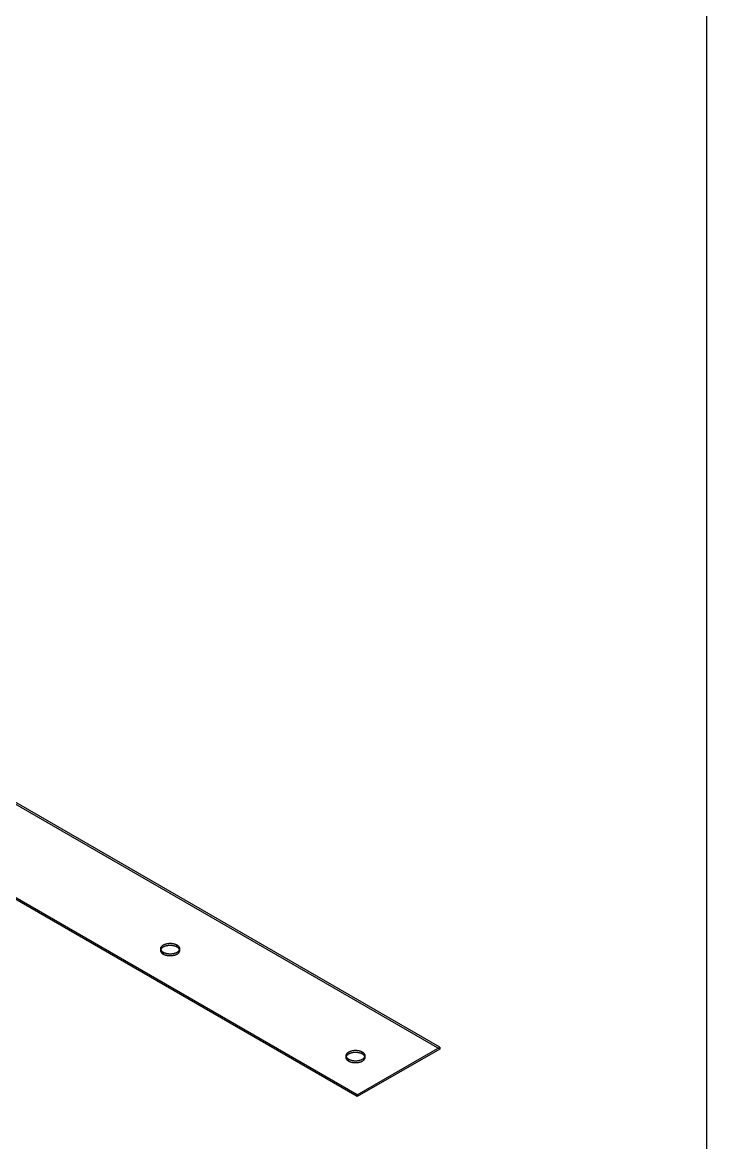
# Model space of a CAD drawing. Header units: inches. Extents: x 5 to 369, y 5 to 237.
# Drawn here: x 334.3 to 368.8, y 119.5 to 176 of the extents above; entities that cross this region are included whole.
import ezdxf

# ---------------------------------------------------------------- set-up
doc = ezdxf.new("R2010")
doc.units = ezdxf.units.IN
doc.header["$MEASUREMENT"] = 0

msp = doc.modelspace()

# ---------------------------------------------------------------- linework, layer by layer
at = {"layer": 'OUTLINE'}
for p, q in [((368.806, 236.806), (368.806, 5.194)), ((355.361, 124.299), (316.421, 146.782)), ((355.361, 124.203), (316.421, 146.686)), ((351.201, 121.897), (316.421, 141.978)), ((351.201, 121.801), (316.421, 141.882)), ((341.312, 129.299), (341.316, 129.313)), ((341.316, 129.313), (341.321, 129.326)), ((341.321, 129.326), (341.328, 129.338)), ((341.328, 129.338), (341.335, 129.351)), ((341.335, 129.351), (341.343, 129.364)), ((341.343, 129.364), (341.352, 129.376)), ((341.352, 129.376), (341.363, 129.388)), ((341.363, 129.388), (341.374, 129.399)), ((341.374, 129.399), (341.387, 129.41)), ((341.374, 129.303), (341.387, 129.314)), ((341.387, 129.41), (341.4, 129.421)), ((341.387, 129.314), (341.4, 129.325)), ((341.4, 129.421), (341.414, 129.432)), ((341.4, 129.325), (341.414, 129.336)), ((341.414, 129.432), (341.429, 129.442)), ((341.414, 129.336), (341.429, 129.346)), ((341.429, 129.442), (341.445, 129.452)), ((341.429, 129.346), (341.445, 129.356)), ((341.445, 129.452), (341.462, 129.461)), ((341.445, 129.356), (341.462, 129.365)), ((341.462, 129.461), (341.479, 129.47)), ((341.462, 129.365), (341.479, 129.374)), ((341.479, 129.47), (341.498, 129.478)), ((341.479, 129.374), (341.498, 129.382)), ((341.498, 129.478), (341.516, 129.485)), ((341.498, 129.382), (341.516, 129.389)), ((341.516, 129.485), (341.536, 129.493)), ((341.516, 129.389), (341.536, 129.397)), ((341.536, 129.493), (341.556, 129.499)), ((341.536, 129.397), (341.556, 129.403)), ((341.556, 129.499), (341.577, 129.505)), ((341.556, 129.403), (341.577, 129.409)), ((341.577, 129.505), (341.598, 129.511)), ((341.577, 129.409), (341.598, 129.415)), ((341.598, 129.511), (341.619, 129.515)), ((341.598, 129.415), (341.619, 129.419)), ((341.619, 129.515), (341.641, 129.52)), ((341.619, 129.419), (341.641, 129.423)), ((341.641, 129.52), (341.664, 129.523)), ((341.641, 129.423), (341.664, 129.427)), ((341.664, 129.523), (341.686, 129.526)), ((341.664, 129.427), (341.686, 129.43)), ((341.686, 129.526), (341.709, 129.528)), ((341.686, 129.43), (341.709, 129.432)), ((341.709, 129.528), (341.732, 129.53)), ((341.709, 129.432), (341.732, 129.434)), ((341.732, 129.53), (341.755, 129.531)), ((341.732, 129.434), (341.755, 129.435)), ((341.755, 129.531), (341.778, 129.531)), ((341.755, 129.435), (341.778, 129.435)), ((341.778, 129.531), (341.801, 129.531)), ((341.778, 129.435), (341.801, 129.435)), ((341.801, 129.531), (341.824, 129.53)), ((341.801, 129.435), (341.824, 129.434)), ((341.824, 129.53), (341.847, 129.528)), ((341.824, 129.434), (341.847, 129.432)), ((341.847, 129.528), (341.87, 129.526)), ((341.847, 129.432), (341.87, 129.43)), ((341.87, 129.526), (341.892, 129.523)), ((341.87, 129.43), (341.892, 129.427)), ((341.892, 129.523), (341.915, 129.52)), ((341.892, 129.427), (341.915, 129.423)), ((341.915, 129.52), (341.937, 129.515)), ((341.915, 129.423), (341.937, 129.419)), ((341.937, 129.515), (341.958, 129.511)), ((341.937, 129.419), (341.958, 129.415)), ((341.958, 129.511), (341.979, 129.505)), ((341.958, 129.415), (341.979, 129.409)), ((341.979, 129.505), (342, 129.499)), ((341.979, 129.409), (342, 129.403)), ((342, 129.499), (342.02, 129.493)), ((342, 129.403), (342.02, 129.397)), ((342.02, 129.493), (342.039, 129.485)), ((342.02, 129.397), (342.039, 129.389)), ((342.039, 129.485), (342.058, 129.478)), ((342.039, 129.389), (342.058, 129.382)), ((342.058, 129.478), (342.077, 129.47)), ((342.058, 129.382), (342.077, 129.374)), ((342.077, 129.47), (342.094, 129.461)), ((342.077, 129.374), (342.094, 129.365)), ((342.094, 129.461), (342.111, 129.452)), ((342.094, 129.365), (342.111, 129.356)), ((342.111, 129.356), (342.111, 129.452)), ((342.111, 129.452), (342.127, 129.442)), ((342.111, 129.356), (342.127, 129.346)), ((342.127, 129.442), (342.142, 129.432)), ((342.127, 129.346), (342.142, 129.336)), ((342.142, 129.432), (342.156, 129.421)), ((342.142, 129.336), (342.156, 129.325)), ((342.156, 129.421), (342.169, 129.41)), ((342.156, 129.325), (342.169, 129.314)), ((342.169, 129.41), (342.182, 129.399)), ((342.169, 129.314), (342.182, 129.303)), ((342.182, 129.399), (342.193, 129.388)), ((342.193, 129.388), (342.203, 129.376)), ((342.203, 129.376), (342.213, 129.364)), ((342.213, 129.364), (342.221, 129.351)), ((342.221, 129.351), (342.228, 129.338)), ((342.228, 129.338), (342.235, 129.326)), ((342.235, 129.326), (342.24, 129.313)), ((342.24, 129.313), (342.244, 129.299)), ((341.307, 129.26), (341.308, 129.273)), ((341.308, 129.246), (341.307, 129.26)), ((341.307, 129.163), (341.308, 129.177)), ((341.308, 129.15), (341.307, 129.163)), ((341.308, 129.273), (341.31, 129.286)), ((341.31, 129.233), (341.308, 129.246)), ((341.308, 129.177), (341.31, 129.19)), ((341.31, 129.137), (341.308, 129.15)), ((341.31, 129.286), (341.312, 129.299)), ((341.312, 129.22), (341.31, 129.233)), ((341.31, 129.19), (341.312, 129.203)), ((341.312, 129.124), (341.31, 129.137)), ((341.316, 129.207), (341.312, 129.22)), ((341.312, 129.203), (341.316, 129.216)), ((341.316, 129.11), (341.312, 129.124)), ((341.316, 129.216), (341.321, 129.229)), ((341.321, 129.193), (341.316, 129.207)), ((341.321, 129.097), (341.316, 129.11)), ((341.321, 129.229), (341.328, 129.242)), ((341.328, 129.181), (341.321, 129.193)), ((341.328, 129.085), (341.321, 129.097)), ((341.328, 129.242), (341.335, 129.255)), ((341.335, 129.168), (341.328, 129.181)), ((341.335, 129.072), (341.328, 129.085)), ((341.335, 129.255), (341.343, 129.267)), ((341.343, 129.156), (341.335, 129.168)), ((341.343, 129.059), (341.335, 129.072)), ((341.343, 129.267), (341.352, 129.28)), ((341.352, 129.143), (341.343, 129.156)), ((341.352, 129.047), (341.343, 129.059)), ((341.352, 129.28), (341.363, 129.292)), ((341.363, 129.131), (341.352, 129.143)), ((341.363, 129.035), (341.352, 129.047)), ((341.363, 129.292), (341.374, 129.303)), ((341.374, 129.12), (341.363, 129.131)), ((341.374, 129.024), (341.363, 129.035)), ((341.387, 129.109), (341.374, 129.12)), ((341.387, 129.012), (341.374, 129.024)), ((341.4, 129.098), (341.387, 129.109)), ((341.4, 129.002), (341.387, 129.012)), ((341.414, 129.087), (341.4, 129.098)), ((341.414, 128.991), (341.4, 129.002)), ((341.429, 129.077), (341.414, 129.087)), ((341.429, 128.981), (341.414, 128.991)), ((341.445, 129.067), (341.429, 129.077)), ((341.445, 128.971), (341.429, 128.981)), ((341.445, 128.971), (341.445, 129.067)), ((341.462, 129.058), (341.445, 129.067)), ((341.462, 128.962), (341.445, 128.971)), ((341.479, 129.049), (341.462, 129.058)), ((341.479, 128.953), (341.462, 128.962)), ((341.498, 129.041), (341.479, 129.049)), ((341.498, 128.945), (341.479, 128.953)), ((341.516, 129.034), (341.498, 129.041)), ((341.516, 128.937), (341.498, 128.945)), ((341.536, 129.026), (341.516, 129.034)), ((341.536, 128.93), (341.516, 128.937)), ((341.556, 129.02), (341.536, 129.026)), ((341.556, 128.924), (341.536, 128.93)), ((341.577, 129.014), (341.556, 129.02)), ((341.577, 128.918), (341.556, 128.924)), ((341.598, 129.008), (341.577, 129.014)), ((341.598, 128.912), (341.577, 128.918)), ((341.619, 129.004), (341.598, 129.008)), ((341.619, 128.908), (341.598, 128.912)), ((341.641, 128.999), (341.619, 129.004)), ((341.641, 128.903), (341.619, 128.908)), ((341.664, 128.996), (341.641, 128.999)), ((341.664, 128.9), (341.641, 128.903)), ((341.686, 128.993), (341.664, 128.996)), ((341.686, 128.897), (341.664, 128.9)), ((341.709, 128.991), (341.686, 128.993)), ((341.709, 128.895), (341.686, 128.897)), ((341.732, 128.989), (341.709, 128.991)), ((341.732, 128.893), (341.709, 128.895)), ((341.755, 128.988), (341.732, 128.989)), ((341.755, 128.892), (341.732, 128.893)), ((341.778, 128.988), (341.755, 128.988)), ((341.778, 128.892), (341.755, 128.892)), ((341.801, 128.988), (341.778, 128.988)), ((341.801, 128.892), (341.778, 128.892)), ((341.824, 128.989), (341.801, 128.988)), ((341.824, 128.893), (341.801, 128.892)), ((341.847, 128.991), (341.824, 128.989)), ((341.847, 128.895), (341.824, 128.893)), ((341.87, 128.993), (341.847, 128.991)), ((341.87, 128.897), (341.847, 128.895)), ((341.892, 128.996), (341.87, 128.993)), ((341.892, 128.9), (341.87, 128.897)), ((341.915, 128.999), (341.892, 128.996)), ((341.915, 128.903), (341.892, 128.9)), ((341.937, 129.004), (341.915, 128.999)), ((341.937, 128.908), (341.915, 128.903)), ((341.958, 129.008), (341.937, 129.004)), ((341.958, 128.912), (341.937, 128.908)), ((341.979, 129.014), (341.958, 129.008)), ((341.979, 128.918), (341.958, 128.912)), ((342, 129.02), (341.979, 129.014)), ((342, 128.924), (341.979, 128.918)), ((342.02, 129.026), (342, 129.02)), ((342.02, 128.93), (342, 128.924)), ((342.039, 129.034), (342.02, 129.026)), ((342.039, 128.937), (342.02, 128.93)), ((342.058, 129.041), (342.039, 129.034)), ((342.058, 128.945), (342.039, 128.937)), ((342.077, 129.049), (342.058, 129.041)), ((342.077, 128.953), (342.058, 128.945)), ((342.094, 129.058), (342.077, 129.049)), ((342.094, 128.962), (342.077, 128.953)), ((342.111, 129.067), (342.094, 129.058)), ((342.111, 128.971), (342.094, 128.962)), ((342.127, 129.077), (342.111, 129.067)), ((342.127, 128.981), (342.111, 128.971)), ((342.142, 129.087), (342.127, 129.077)), ((342.142, 128.991), (342.127, 128.981)), ((342.156, 129.098), (342.142, 129.087)), ((342.156, 129.002), (342.142, 128.991)), ((342.169, 129.109), (342.156, 129.098)), ((342.169, 129.012), (342.156, 129.002)), ((342.182, 129.12), (342.169, 129.109)), ((342.182, 129.024), (342.169, 129.012)), ((342.182, 129.303), (342.193, 129.292)), ((342.193, 129.131), (342.182, 129.12)), ((342.193, 129.035), (342.182, 129.024)), ((342.193, 129.292), (342.203, 129.28)), ((342.203, 129.143), (342.193, 129.131)), ((342.203, 129.047), (342.193, 129.035)), ((342.203, 129.28), (342.213, 129.267)), ((342.213, 129.156), (342.203, 129.143)), ((342.213, 129.059), (342.203, 129.047)), ((342.213, 129.267), (342.221, 129.255)), ((342.221, 129.168), (342.213, 129.156)), ((342.221, 129.072), (342.213, 129.059)), ((342.221, 129.255), (342.228, 129.242)), ((342.228, 129.181), (342.221, 129.168)), ((342.228, 129.085), (342.221, 129.072)), ((342.228, 129.242), (342.235, 129.229)), ((342.235, 129.193), (342.228, 129.181)), ((342.235, 129.097), (342.228, 129.085)), ((342.235, 129.229), (342.24, 129.216)), ((342.24, 129.207), (342.235, 129.193)), ((342.24, 129.11), (342.235, 129.097)), ((342.244, 129.22), (342.24, 129.207)), ((342.24, 129.216), (342.244, 129.203)), ((342.244, 129.124), (342.24, 129.11)), ((342.244, 129.299), (342.246, 129.286)), ((342.246, 129.233), (342.244, 129.22)), ((342.244, 129.203), (342.246, 129.19)), ((342.246, 129.137), (342.244, 129.124)), ((342.246, 129.286), (342.248, 129.273)), ((342.248, 129.246), (342.246, 129.233)), ((342.246, 129.19), (342.248, 129.177)), ((342.248, 129.15), (342.246, 129.137)), ((342.248, 129.273), (342.249, 129.26)), ((342.249, 129.26), (342.248, 129.246)), ((342.248, 129.177), (342.249, 129.163)), ((342.249, 129.163), (342.248, 129.15)), ((351.201, 121.897), (355.361, 124.299)), ((355.361, 124.299), (355.361, 124.203)), ((350.647, 123.867), (350.648, 123.88)), ((350.648, 123.854), (350.647, 123.867)), ((350.647, 123.771), (350.648, 123.784)), ((350.648, 123.758), (350.647, 123.771)), ((350.648, 123.88), (350.649, 123.894)), ((350.649, 123.84), (350.648, 123.854)), ((350.648, 123.784), (350.649, 123.798)), ((350.649, 123.744), (350.648, 123.758)), ((350.649, 123.894), (350.652, 123.907)), ((350.652, 123.827), (350.649, 123.84)), ((350.649, 123.798), (350.652, 123.811)), ((350.652, 123.731), (350.649, 123.744)), ((350.652, 123.907), (350.656, 123.92)), ((350.656, 123.814), (350.652, 123.827)), ((350.652, 123.811), (350.656, 123.824)), ((350.656, 123.718), (350.652, 123.731)), ((350.656, 123.92), (350.661, 123.933)), ((350.656, 123.824), (350.661, 123.837)), ((350.661, 123.801), (350.656, 123.814)), ((350.661, 123.705), (350.656, 123.718)), ((350.661, 123.933), (350.667, 123.946)), ((350.661, 123.837), (350.667, 123.85)), ((350.667, 123.788), (350.661, 123.801)), ((350.667, 123.692), (350.661, 123.705)), ((350.667, 123.946), (350.675, 123.959)), ((350.667, 123.85), (350.675, 123.863)), ((350.675, 123.776), (350.667, 123.788)), ((350.675, 123.679), (350.667, 123.692)), ((350.675, 123.959), (350.683, 123.971)), ((350.675, 123.863), (350.683, 123.875)), ((350.683, 123.763), (350.675, 123.776)), ((350.683, 123.667), (350.675, 123.679)), ((350.683, 123.971), (350.692, 123.983)), ((350.683, 123.875), (350.692, 123.887)), ((350.692, 123.751), (350.683, 123.763)), ((350.692, 123.655), (350.683, 123.667)), ((350.692, 123.983), (350.703, 123.995)), ((350.692, 123.887), (350.703, 123.899)), ((350.703, 123.739), (350.692, 123.751)), ((350.703, 123.995), (350.714, 124.007)), ((350.703, 123.899), (350.714, 123.911)), ((350.714, 123.727), (350.703, 123.739)), ((350.714, 124.007), (350.726, 124.018)), ((350.714, 123.911), (350.726, 123.922)), ((350.726, 123.716), (350.714, 123.727)), ((350.726, 124.018), (350.74, 124.029)), ((350.726, 123.922), (350.74, 123.933)), ((350.74, 123.705), (350.726, 123.716)), ((350.74, 124.029), (350.754, 124.039)), ((350.74, 123.933), (350.754, 123.943)), ((350.754, 123.695), (350.74, 123.705)), ((350.754, 124.039), (350.769, 124.05)), ((350.754, 123.943), (350.769, 123.953)), ((350.769, 123.685), (350.754, 123.695)), ((350.769, 124.05), (350.785, 124.059)), ((350.769, 123.953), (350.785, 123.963)), ((350.785, 123.675), (350.769, 123.685)), ((350.785, 124.059), (350.802, 124.068)), ((350.785, 123.963), (350.802, 123.972)), ((350.802, 123.666), (350.785, 123.675)), ((350.785, 123.579), (350.785, 123.675)), ((350.802, 124.068), (350.819, 124.077)), ((350.802, 123.972), (350.819, 123.981)), ((350.819, 123.657), (350.802, 123.666)), ((350.819, 124.077), (350.837, 124.085)), ((350.819, 123.981), (350.837, 123.989)), ((350.837, 124.085), (350.856, 124.093)), ((350.837, 123.989), (350.856, 123.997)), ((350.856, 124.093), (350.876, 124.1)), ((350.856, 123.997), (350.876, 124.004)), ((350.876, 124.1), (350.896, 124.107)), ((350.876, 124.004), (350.896, 124.011)), ((350.896, 124.107), (350.916, 124.113)), ((350.896, 124.011), (350.916, 124.017)), ((350.916, 124.113), (350.938, 124.118)), ((350.916, 124.017), (350.938, 124.022)), ((350.938, 124.118), (350.959, 124.123)), ((350.938, 124.022), (350.959, 124.027)), ((350.959, 124.123), (350.981, 124.127)), ((350.959, 124.027), (350.981, 124.031)), ((350.981, 124.127), (351.003, 124.131)), ((350.981, 124.031), (351.003, 124.035)), ((351.003, 124.131), (351.026, 124.134)), ((351.003, 124.035), (351.026, 124.038)), ((351.026, 124.134), (351.049, 124.136)), ((351.026, 124.038), (351.049, 124.04)), ((351.049, 124.136), (351.072, 124.138)), ((351.049, 124.04), (351.072, 124.041)), ((351.072, 124.138), (351.095, 124.139)), ((351.072, 124.041), (351.095, 124.042)), ((351.095, 124.139), (351.118, 124.139)), ((351.095, 124.042), (351.118, 124.043)), ((351.118, 124.139), (351.141, 124.139)), ((351.118, 124.043), (351.141, 124.042)), ((351.141, 124.139), (351.164, 124.138)), ((351.141, 124.042), (351.164, 124.041)), ((351.164, 124.138), (351.187, 124.136)), ((351.164, 124.041), (351.187, 124.04)), ((351.187, 124.136), (351.21, 124.134)), ((351.187, 124.04), (351.21, 124.038)), ((355.361, 124.203), (351.201, 121.801)), ((351.21, 124.134), (351.232, 124.131)), ((351.21, 124.038), (351.232, 124.035)), ((351.232, 124.131), (351.254, 124.127)), ((351.232, 124.035), (351.254, 124.031)), ((351.254, 124.127), (351.276, 124.123)), ((351.254, 124.031), (351.276, 124.027)), ((351.276, 124.123), (351.298, 124.118)), ((351.276, 124.027), (351.298, 124.022)), ((351.298, 124.118), (351.319, 124.113)), ((351.298, 124.022), (351.319, 124.017)), ((351.319, 124.113), (351.34, 124.107)), ((351.319, 124.017), (351.34, 124.011)), ((351.34, 124.107), (351.36, 124.1)), ((351.34, 124.011), (351.36, 124.004)), ((351.36, 124.1), (351.379, 124.093)), ((351.36, 124.004), (351.379, 123.997)), ((351.379, 124.093), (351.398, 124.085)), ((351.379, 123.997), (351.398, 123.989)), ((351.398, 124.085), (351.416, 124.077)), ((351.398, 123.989), (351.416, 123.981)), ((351.416, 124.077), (351.434, 124.068)), ((351.416, 123.981), (351.434, 123.972)), ((351.434, 123.666), (351.416, 123.657)), ((351.434, 124.068), (351.45, 124.059)), ((351.434, 123.972), (351.45, 123.963)), ((351.45, 123.675), (351.434, 123.666)), ((351.45, 124.059), (351.466, 124.05)), ((351.45, 123.963), (351.45, 124.059)), ((351.45, 123.963), (351.466, 123.953)), ((351.466, 123.685), (351.45, 123.675)), ((351.466, 124.05), (351.482, 124.039)), ((351.466, 123.953), (351.482, 123.943)), ((351.482, 123.695), (351.466, 123.685)), ((351.482, 124.039), (351.496, 124.029)), ((351.482, 123.943), (351.496, 123.933)), ((351.496, 123.705), (351.482, 123.695)), ((351.496, 124.029), (351.509, 124.018)), ((351.496, 123.933), (351.509, 123.922)), ((351.509, 123.716), (351.496, 123.705)), ((351.509, 124.018), (351.521, 124.007)), ((351.509, 123.922), (351.521, 123.911)), ((351.521, 123.727), (351.509, 123.716)), ((351.521, 124.007), (351.533, 123.995)), ((351.521, 123.911), (351.533, 123.899)), ((351.533, 123.739), (351.521, 123.727)), ((351.533, 123.995), (351.543, 123.983)), ((351.533, 123.899), (351.543, 123.887)), ((351.543, 123.751), (351.533, 123.739)), ((351.543, 123.983), (351.553, 123.971)), ((351.543, 123.887), (351.553, 123.875)), ((351.553, 123.763), (351.543, 123.751)), ((351.553, 123.667), (351.543, 123.655)), ((351.553, 123.971), (351.561, 123.959)), ((351.553, 123.875), (351.561, 123.863)), ((351.561, 123.776), (351.553, 123.763)), ((351.561, 123.679), (351.553, 123.667)), ((351.561, 123.959), (351.568, 123.946)), ((351.561, 123.863), (351.568, 123.85)), ((351.568, 123.788), (351.561, 123.776)), ((351.568, 123.692), (351.561, 123.679)), ((351.568, 123.946), (351.574, 123.933)), ((351.568, 123.85), (351.574, 123.837)), ((351.574, 123.801), (351.568, 123.788)), ((351.574, 123.705), (351.568, 123.692)), ((351.574, 123.933), (351.579, 123.92)), ((351.574, 123.837), (351.579, 123.824)), ((351.579, 123.814), (351.574, 123.801)), ((351.579, 123.718), (351.574, 123.705)), ((351.579, 123.92), (351.583, 123.907)), ((351.583, 123.827), (351.579, 123.814)), ((351.579, 123.824), (351.583, 123.811)), ((351.583, 123.731), (351.579, 123.718)), ((351.583, 123.907), (351.586, 123.894)), ((351.586, 123.84), (351.583, 123.827)), ((351.583, 123.811), (351.586, 123.798)), ((351.586, 123.744), (351.583, 123.731)), ((351.586, 123.894), (351.588, 123.88)), ((351.588, 123.854), (351.586, 123.84)), ((351.586, 123.798), (351.588, 123.784)), ((351.588, 123.758), (351.586, 123.744)), ((351.588, 123.88), (351.588, 123.867)), ((351.588, 123.867), (351.588, 123.854)), ((351.588, 123.784), (351.588, 123.771)), ((351.588, 123.771), (351.588, 123.758)), ((350.703, 123.643), (350.692, 123.655)), ((350.714, 123.631), (350.703, 123.643)), ((350.726, 123.62), (350.714, 123.631)), ((350.74, 123.609), (350.726, 123.62)), ((350.754, 123.599), (350.74, 123.609)), ((350.769, 123.588), (350.754, 123.599)), ((350.785, 123.579), (350.769, 123.588)), ((350.802, 123.57), (350.785, 123.579)), ((350.819, 123.561), (350.802, 123.57)), ((350.837, 123.649), (350.819, 123.657)), ((350.837, 123.553), (350.819, 123.561)), ((350.856, 123.641), (350.837, 123.649)), ((350.856, 123.545), (350.837, 123.553)), ((350.876, 123.634), (350.856, 123.641)), ((350.876, 123.538), (350.856, 123.545)), ((350.896, 123.627), (350.876, 123.634)), ((350.896, 123.531), (350.876, 123.538)), ((350.916, 123.621), (350.896, 123.627)), ((350.916, 123.525), (350.896, 123.531)), ((350.938, 123.616), (350.916, 123.621)), ((350.938, 123.52), (350.916, 123.525)), ((350.959, 123.611), (350.938, 123.616)), ((350.959, 123.515), (350.938, 123.52)), ((350.981, 123.607), (350.959, 123.611)), ((350.981, 123.511), (350.959, 123.515)), ((351.003, 123.603), (350.981, 123.607)), ((351.003, 123.507), (350.981, 123.511)), ((351.026, 123.601), (351.003, 123.603)), ((351.026, 123.504), (351.003, 123.507)), ((351.049, 123.598), (351.026, 123.601)), ((351.049, 123.502), (351.026, 123.504)), ((351.072, 123.597), (351.049, 123.598)), ((351.072, 123.501), (351.049, 123.502)), ((351.095, 123.596), (351.072, 123.597)), ((351.095, 123.5), (351.072, 123.501)), ((351.118, 123.595), (351.095, 123.596)), ((351.118, 123.499), (351.095, 123.5)), ((351.141, 123.596), (351.118, 123.595)), ((351.141, 123.5), (351.118, 123.499)), ((351.164, 123.597), (351.141, 123.596)), ((351.164, 123.501), (351.141, 123.5)), ((351.187, 123.598), (351.164, 123.597)), ((351.187, 123.502), (351.164, 123.501)), ((351.21, 123.601), (351.187, 123.598)), ((351.21, 123.504), (351.187, 123.502)), ((351.232, 123.603), (351.21, 123.601)), ((351.232, 123.507), (351.21, 123.504)), ((351.254, 123.607), (351.232, 123.603)), ((351.254, 123.511), (351.232, 123.507)), ((351.276, 123.611), (351.254, 123.607)), ((351.276, 123.515), (351.254, 123.511)), ((351.298, 123.616), (351.276, 123.611)), ((351.298, 123.52), (351.276, 123.515)), ((351.319, 123.621), (351.298, 123.616)), ((351.319, 123.525), (351.298, 123.52)), ((351.34, 123.627), (351.319, 123.621)), ((351.34, 123.531), (351.319, 123.525)), ((351.36, 123.634), (351.34, 123.627)), ((351.36, 123.538), (351.34, 123.531)), ((351.379, 123.641), (351.36, 123.634)), ((351.379, 123.545), (351.36, 123.538)), ((351.398, 123.649), (351.379, 123.641)), ((351.398, 123.553), (351.379, 123.545)), ((351.416, 123.657), (351.398, 123.649)), ((351.416, 123.561), (351.398, 123.553)), ((351.434, 123.57), (351.416, 123.561)), ((351.45, 123.579), (351.434, 123.57)), ((351.466, 123.588), (351.45, 123.579)), ((351.482, 123.599), (351.466, 123.588)), ((351.496, 123.609), (351.482, 123.599)), ((351.509, 123.62), (351.496, 123.609)), ((351.521, 123.631), (351.509, 123.62)), ((351.533, 123.643), (351.521, 123.631)), ((351.543, 123.655), (351.533, 123.643)), ((351.201, 121.801), (351.201, 121.897))]:
    msp.add_line(p, q, dxfattribs=at)

doc.saveas('drawing.dxf')
